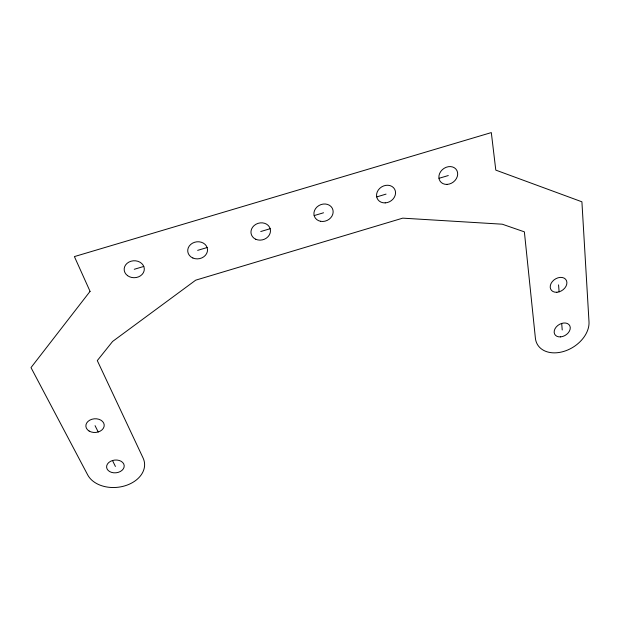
<?xml version="1.0" encoding="UTF-8"?>
<svg xmlns="http://www.w3.org/2000/svg" width="620" height="620" viewBox="0 0 620 620"><rect width="100%" height="100%" fill="white"/><g stroke="black" fill="none" stroke-linecap="round" stroke-linejoin="round"><path stroke-width="0.93" d="M134.261 269.289L143.786 266.445M197.648 250.364L207.126 247.535M260.741 231.531L270.18 228.71M314.138 215.59L323.547 212.776M376.704 196.912L386.058 194.114M438.975 178.32L448.299 175.537M95.061 425.661L98.208 431.969M112.491 460.521A8.835 6.394 -5.8 0 1 124.062 467.209A8.835 6.394 -5.8 0 1 109.647 471.564A8.835 6.394 -5.8 0 1 112.491 460.521L115.421 466.457M558.558 284.867L559.124 291.842M561.689 323.415L562.224 329.979M90.063 291.369L31 367.606L87.699 474.928A29.458 21.32 -5.7 0 0 125.031 485.793A29.458 21.32 -5.7 0 0 143.088 458.01L97.294 360.592L112.608 341.45L195.703 280.17L402.729 218.147L502.262 224.2L524.373 231.849L535.393 338.171A28.877 20.708 -31.7 0 0 563.937 351.37A28.877 20.708 -31.7 0 0 589 321.796L581.909 201.802L495.799 170.113L491.311 132.587L74.4 256.587L90.063 291.369M255.742 239.243A9.858 8.548 -16.1 0 0 270.483 230.927A9.858 8.548 -16.1 0 0 255.944 224.269A9.858 8.548 -16.1 0 0 255.742 239.243M385.206 202.887A9.881 8.409 -31.3 0 0 394.669 189.247A9.881 8.409 -31.3 0 0 378.27 190.069A9.881 8.409 -31.3 0 0 385.206 202.887M192.89 258.013A9.936 8.54 -8.3 0 0 207.529 249.721A9.936 8.54 -8.3 0 0 192.456 243.203A9.936 8.54 -8.3 0 0 192.89 258.013M127.581 275.668A10.075 8.479 -2 0 0 144.111 270.816A10.075 8.479 -2 0 0 131.022 261.229A10.075 8.479 -2 0 0 127.581 275.668M320.571 221.294A9.835 8.51 -24.3 0 0 332.94 209.978A9.835 8.51 -24.3 0 0 317.068 206.917A9.835 8.51 -24.3 0 0 320.571 221.294M447.082 184.396A9.974 8.277 -36.6 0 0 456.963 170.655A9.974 8.277 -36.6 0 0 440.805 171.415A9.974 8.277 -36.6 0 0 447.082 184.396M560.612 336.885A8.665 6.208 -31.7 0 0 569.857 325.911A8.665 6.208 -31.7 0 0 556.187 327.027A8.665 6.208 -31.7 0 0 560.612 336.885M556.9 292.26A9.013 6.65 -33.7 0 0 566.471 280.596A9.013 6.65 -33.7 0 0 552.288 281.62A9.013 6.65 -33.7 0 0 556.9 292.26M89.125 431.047A9.199 6.859 -3.8 0 0 104.083 426.56A9.199 6.859 -3.8 0 0 91.915 419.26A9.199 6.859 -3.8 0 0 89.125 431.047"/></g></svg>
